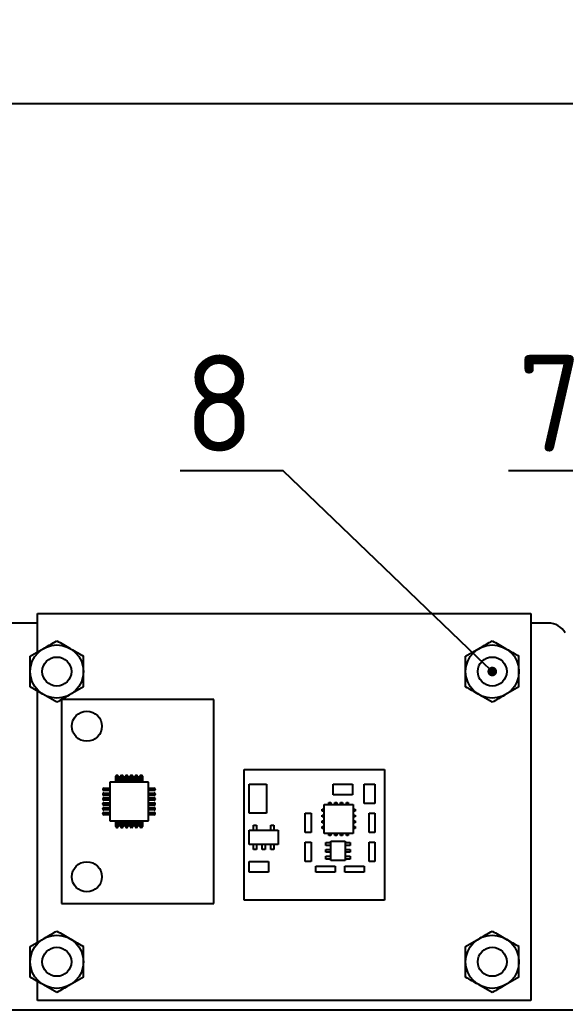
# Model space of a CAD drawing. Header units: millimetres. Extents: x 1005 to 1414, y 863 to 1244.
# Drawn here: x 1095.8 to 1152.2, y 1141.3 to 1243.6 of the extents above; entities that cross this region are included whole.
import ezdxf
from ezdxf import colors
from ezdxf.entities.mleader import LeaderData, LeaderLine
from ezdxf.math import Vec2, Vec3

# ---------------------------------------------------------------- set-up
doc = ezdxf.new("R2010")
doc.units = ezdxf.units.MM
doc.layers.add('Nét mảnh', color=130, linetype='Continuous', lineweight=13)
doc.styles.add('MtXpl_TCVN_7284', font='')
doc.styles.get('MtXpl_TCVN_7284').set_extended_font_data('TCVN 7284')
doc.dimstyles.new('ISO-25$0', dxfattribs={"dimtxt": 4.375, "dimasz": 2.5, "dimexe": 1.25, "dimexo": 0.625, "dimtad": 1, "dimtxsty": 'Standard', "dimblk": 'OPEN30', "dimcen": 2.5, "dimadec": 0, "dimazin": 0, "dimtfac": 1, "dimtmove": 0, "dimatfit": 3, "dimldrblk": 'OPEN30', "dimfxl": 1, "dimarcsym": 0})

# ---------------------------------------------------------------- blocks, each defined once
blk = doc.blocks.new('_Dot')
at = {"color": 0, "linetype": 'ByBlock', "lineweight": -2}
blk.add_line((-0.5, 0), (-1, 0), dxfattribs=at)
at = {"color": 0, "linetype": 'ByBlock', "const_width": 0.5}
blk.add_lwpolyline([(-0.25, 0, 1), (0.25, 0, 1)], format="xyb", close=True, dxfattribs=at)
blk = doc.blocks.new('_Open30')
at = {"color": 0, "linetype": 'ByBlock', "lineweight": -2}
for p, q in [((-1, 0.268), (0, 0)), ((0, 0), (-1, -0.268)), ((0, 0), (-1, 0))]:
    blk.add_line(p, q, dxfattribs=at)
blk = doc.blocks.new('*D32')
at = {"layer": 'Defpoints', "color": 0, "transparency": 16777216}
for p in [(1362.65, 1234.99), (1042.65, 1161.29), (1362.65, 1161.29)]:
    blk.add_point(p, dxfattribs=at)
at = {"layer": 'Nét mảnh', "color": 0, "lineweight": -2, "transparency": 16777216}
for p, q in [((1042.65, 1162.54), (1042.65, 1237.49)), ((1362.65, 1162.54), (1362.65, 1237.49)), ((1047.65, 1234.99), (1357.65, 1234.99))]:
    blk.add_line(p, q, dxfattribs=at)
at = {"layer": 'Nét mảnh', "color": 0, "lineweight": -2, "transparency": 16777216, "xscale": 5, "yscale": 5, "zscale": 5, "rotation": 180}
blk.add_blockref('_Open30', (1042.65, 1234.99), dxfattribs=at)
at = {"layer": 'Nét mảnh', "color": 0, "lineweight": -2, "transparency": 16777216, "xscale": 5, "yscale": 5, "zscale": 5}
blk.add_blockref('_Open30', (1362.65, 1234.99), dxfattribs=at)
at = {"layer": 'Nét mảnh', "color": 0, "transparency": 16777216, "insert": (1202.65, 1239.04), "char_height": 7, "attachment_point": 5}
blk.add_mtext('{\\fTCVN 7284|b0|i0|c0|p34;\\H0.8x;320}', dxfattribs=at)

msp = doc.modelspace()

# ---------------------------------------------------------------- linework, layer by layer
at = {"color": 18, "linetype": 'Continuous', "lineweight": 25, "true_color": 0x000000}
for p, q in [((1097.648, 1178.306), (1097.648, 1182.285)), ((1097.648, 1182.285), (1148.648, 1182.285)), ((1148.648, 1182.285), (1148.648, 1142.285)), ((1097.648, 1181.285), (1094.648, 1181.285)), ((1150.452, 1181.285), (1148.648, 1181.285)), ((1096.898, 1177.873), (1098.273, 1178.667)), ((1141.898, 1177.873), (1143.273, 1178.667)), ((1097.648, 1148.306), (1097.648, 1174.264)), ((1102.398, 1174.697), (1101.023, 1173.904)), ((1147.398, 1174.697), (1146.023, 1173.904)), ((1099.648, 1173.11), (1098.273, 1173.904)), ((1100.116, 1173.407), (1100.116, 1152.3)), ((1115.864, 1173.407), (1100.116, 1173.407)), ((1115.864, 1152.3), (1115.864, 1173.407)), ((1144.648, 1173.11), (1143.273, 1173.904)), ((1119.018, 1152.653), (1119.018, 1166.153)), ((1119.018, 1166.153), (1133.518, 1166.153)), ((1133.518, 1166.153), (1133.518, 1152.653)), ((1105.116, 1164.854), (1105.116, 1160.854)), ((1109.116, 1164.854), (1105.116, 1164.854)), ((1105.741, 1164.854), (1105.741, 1165.454)), ((1105.991, 1165.354), (1105.741, 1165.354)), ((1105.841, 1165.554), (1105.841, 1164.854)), ((1105.841, 1165.554), (1105.891, 1165.554)), ((1105.891, 1164.854), (1105.891, 1165.554)), ((1105.991, 1165.454), (1105.991, 1164.854)), ((1106.241, 1164.854), (1106.241, 1165.454)), ((1106.491, 1165.354), (1106.241, 1165.354)), ((1106.341, 1165.554), (1106.391, 1165.554)), ((1106.341, 1165.554), (1106.341, 1164.854)), ((1106.391, 1164.854), (1106.391, 1165.554)), ((1106.491, 1165.454), (1106.491, 1164.854)), ((1106.741, 1164.854), (1106.741, 1165.454)), ((1106.991, 1165.354), (1106.741, 1165.354)), ((1106.841, 1165.554), (1106.891, 1165.554)), ((1106.841, 1165.554), (1106.841, 1164.854)), ((1106.891, 1164.854), (1106.891, 1165.554)), ((1106.991, 1165.454), (1106.991, 1164.854)), ((1107.241, 1164.854), (1107.241, 1165.454)), ((1107.491, 1165.354), (1107.241, 1165.354)), ((1107.391, 1165.554), (1107.341, 1165.554)), ((1107.341, 1165.554), (1107.341, 1164.854)), ((1107.391, 1164.854), (1107.391, 1165.554)), ((1107.491, 1165.454), (1107.491, 1164.854)), ((1107.741, 1164.854), (1107.741, 1165.454)), ((1107.991, 1165.354), (1107.741, 1165.354)), ((1107.891, 1165.554), (1107.841, 1165.554)), ((1107.841, 1165.554), (1107.841, 1164.854)), ((1107.891, 1164.854), (1107.891, 1165.554)), ((1107.991, 1165.454), (1107.991, 1164.854)), ((1108.241, 1164.854), (1108.241, 1165.454)), ((1108.491, 1165.354), (1108.241, 1165.354)), ((1108.391, 1165.554), (1108.341, 1165.554)), ((1108.341, 1165.554), (1108.341, 1164.854)), ((1108.391, 1164.854), (1108.391, 1165.554)), ((1108.491, 1165.454), (1108.491, 1164.854)), ((1109.116, 1160.854), (1109.116, 1164.854)), ((1105.116, 1164.129), (1104.416, 1164.129)), ((1104.416, 1164.129), (1104.416, 1164.079)), ((1104.416, 1164.079), (1105.116, 1164.079)), ((1104.516, 1164.229), (1105.116, 1164.229)), ((1105.116, 1163.979), (1104.516, 1163.979)), ((1104.516, 1163.729), (1105.116, 1163.729)), ((1104.616, 1164.229), (1104.616, 1163.979)), ((1104.616, 1163.729), (1104.616, 1163.479)), ((1109.116, 1164.229), (1109.716, 1164.229)), ((1109.816, 1164.129), (1109.116, 1164.129)), ((1109.116, 1164.079), (1109.816, 1164.079)), ((1109.716, 1163.979), (1109.116, 1163.979)), ((1109.116, 1163.729), (1109.716, 1163.729)), ((1109.616, 1163.979), (1109.616, 1164.229)), ((1109.616, 1163.479), (1109.616, 1163.729)), ((1109.816, 1164.129), (1109.816, 1164.079)), ((1119.518, 1161.653), (1119.518, 1164.653)), ((1119.518, 1164.653), (1121.318, 1164.653)), ((1121.318, 1164.653), (1121.318, 1161.653)), ((1128.195, 1164.653), (1130.195, 1164.653)), ((1128.195, 1163.553), (1128.195, 1164.653)), ((1130.195, 1164.653), (1130.195, 1163.553)), ((1131.418, 1164.653), (1132.518, 1164.653)), ((1131.418, 1162.653), (1131.418, 1164.653)), ((1132.518, 1164.653), (1132.518, 1162.653)), ((1105.116, 1163.629), (1104.416, 1163.629)), ((1104.416, 1163.629), (1104.416, 1163.579)), ((1104.416, 1163.579), (1105.116, 1163.579)), ((1104.416, 1163.129), (1104.416, 1163.079)), ((1105.116, 1163.129), (1104.416, 1163.129)), ((1104.416, 1163.079), (1105.116, 1163.079)), ((1105.116, 1163.479), (1104.516, 1163.479)), ((1104.516, 1163.229), (1105.116, 1163.229)), ((1105.116, 1162.979), (1104.516, 1162.979)), ((1104.516, 1162.729), (1105.116, 1162.729)), ((1104.616, 1163.229), (1104.616, 1162.979)), ((1104.616, 1162.729), (1104.616, 1162.479)), ((1109.816, 1163.629), (1109.116, 1163.629)), ((1109.116, 1163.579), (1109.816, 1163.579)), ((1109.716, 1163.479), (1109.116, 1163.479)), ((1109.116, 1163.229), (1109.716, 1163.229)), ((1109.816, 1163.129), (1109.116, 1163.129)), ((1109.116, 1163.079), (1109.816, 1163.079)), ((1109.716, 1162.979), (1109.116, 1162.979)), ((1109.116, 1162.729), (1109.716, 1162.729)), ((1109.616, 1162.979), (1109.616, 1163.229)), ((1109.616, 1162.479), (1109.616, 1162.729)), ((1109.816, 1163.629), (1109.816, 1163.579)), ((1109.816, 1163.129), (1109.816, 1163.079)), ((1127.768, 1162.753), (1127.968, 1162.753)), ((1127.768, 1162.553), (1127.768, 1162.753)), ((1127.968, 1162.753), (1127.968, 1162.553)), ((1130.195, 1163.553), (1128.195, 1163.553)), ((1128.368, 1162.753), (1128.568, 1162.753)), ((1128.368, 1162.553), (1128.368, 1162.753)), ((1128.568, 1162.753), (1128.568, 1162.553)), ((1128.968, 1162.553), (1128.968, 1162.753)), ((1128.968, 1162.753), (1129.168, 1162.753)), ((1129.168, 1162.753), (1129.168, 1162.553)), ((1129.568, 1162.553), (1129.568, 1162.753)), ((1129.568, 1162.753), (1129.768, 1162.753)), ((1129.768, 1162.753), (1129.768, 1162.553)), ((1105.116, 1162.629), (1104.416, 1162.629)), ((1104.416, 1162.579), (1104.416, 1162.629)), ((1104.416, 1162.579), (1105.116, 1162.579)), ((1105.116, 1162.129), (1104.416, 1162.129)), ((1104.416, 1162.079), (1104.416, 1162.129)), ((1104.416, 1162.079), (1105.116, 1162.079)), ((1105.116, 1162.479), (1104.516, 1162.479)), ((1104.516, 1162.229), (1105.116, 1162.229)), ((1105.116, 1161.979), (1104.516, 1161.979)), ((1104.516, 1161.729), (1105.116, 1161.729)), ((1104.616, 1162.229), (1104.616, 1161.979)), ((1104.616, 1161.729), (1104.616, 1161.479)), ((1109.816, 1162.629), (1109.116, 1162.629)), ((1109.116, 1162.579), (1109.816, 1162.579)), ((1109.716, 1162.479), (1109.116, 1162.479)), ((1109.116, 1162.229), (1109.716, 1162.229)), ((1109.816, 1162.129), (1109.116, 1162.129)), ((1109.116, 1162.079), (1109.816, 1162.079)), ((1109.716, 1161.979), (1109.116, 1161.979)), ((1109.116, 1161.729), (1109.716, 1161.729)), ((1109.616, 1161.979), (1109.616, 1162.229)), ((1109.616, 1161.479), (1109.616, 1161.729)), ((1109.816, 1162.579), (1109.816, 1162.629)), ((1109.816, 1162.079), (1109.816, 1162.129)), ((1127.068, 1161.853), (1127.068, 1162.053)), ((1127.068, 1162.053), (1127.268, 1162.053)), ((1127.268, 1161.853), (1127.068, 1161.853)), ((1127.268, 1159.553), (1127.268, 1162.553)), ((1127.268, 1162.553), (1130.268, 1162.553)), ((1130.268, 1162.553), (1130.268, 1159.553)), ((1130.268, 1162.053), (1130.468, 1162.053)), ((1130.468, 1161.853), (1130.268, 1161.853)), ((1130.468, 1162.053), (1130.468, 1161.853)), ((1132.518, 1162.653), (1131.418, 1162.653)), ((1105.116, 1161.629), (1104.416, 1161.629)), ((1104.416, 1161.579), (1104.416, 1161.629)), ((1104.416, 1161.579), (1105.116, 1161.579)), ((1105.116, 1161.479), (1104.516, 1161.479)), ((1105.116, 1160.854), (1109.116, 1160.854)), ((1105.741, 1160.254), (1105.741, 1160.854)), ((1105.841, 1160.854), (1105.841, 1160.154)), ((1105.891, 1160.154), (1105.891, 1160.854)), ((1105.991, 1160.854), (1105.991, 1160.254)), ((1106.241, 1160.254), (1106.241, 1160.854)), ((1106.341, 1160.854), (1106.341, 1160.154)), ((1106.391, 1160.154), (1106.391, 1160.854)), ((1106.491, 1160.854), (1106.491, 1160.254)), ((1106.741, 1160.254), (1106.741, 1160.854)), ((1106.841, 1160.854), (1106.841, 1160.154)), ((1106.891, 1160.154), (1106.891, 1160.854)), ((1106.991, 1160.854), (1106.991, 1160.254)), ((1107.241, 1160.254), (1107.241, 1160.854)), ((1107.341, 1160.854), (1107.341, 1160.154)), ((1107.391, 1160.154), (1107.391, 1160.854)), ((1107.491, 1160.854), (1107.491, 1160.254)), ((1107.741, 1160.254), (1107.741, 1160.854)), ((1107.841, 1160.854), (1107.841, 1160.154)), ((1107.891, 1160.154), (1107.891, 1160.854)), ((1107.991, 1160.854), (1107.991, 1160.254)), ((1108.241, 1160.254), (1108.241, 1160.854)), ((1108.341, 1160.854), (1108.341, 1160.154)), ((1108.391, 1160.154), (1108.391, 1160.854)), ((1108.491, 1160.854), (1108.491, 1160.254)), ((1109.816, 1161.629), (1109.116, 1161.629)), ((1109.116, 1161.579), (1109.816, 1161.579)), ((1109.716, 1161.479), (1109.116, 1161.479)), ((1109.816, 1161.579), (1109.816, 1161.629)), ((1121.318, 1161.653), (1119.518, 1161.653)), ((1125.318, 1159.653), (1125.318, 1161.653)), ((1125.318, 1161.653), (1125.918, 1161.653)), ((1125.918, 1161.653), (1125.918, 1159.653)), ((1127.068, 1161.253), (1127.068, 1161.453)), ((1127.068, 1161.453), (1127.268, 1161.453)), ((1127.268, 1161.253), (1127.068, 1161.253)), ((1127.068, 1160.653), (1127.068, 1160.853)), ((1127.068, 1160.853), (1127.268, 1160.853)), ((1130.268, 1161.453), (1130.468, 1161.453)), ((1130.468, 1161.253), (1130.268, 1161.253)), ((1130.268, 1160.853), (1130.468, 1160.853)), ((1130.468, 1161.453), (1130.468, 1161.253)), ((1130.468, 1160.853), (1130.468, 1160.653)), ((1131.918, 1161.653), (1132.518, 1161.653)), ((1131.918, 1159.653), (1131.918, 1161.653)), ((1132.518, 1161.653), (1132.518, 1159.653)), ((1105.741, 1160.354), (1105.991, 1160.354)), ((1105.841, 1160.154), (1105.891, 1160.154)), ((1106.241, 1160.354), (1106.491, 1160.354)), ((1106.341, 1160.154), (1106.391, 1160.154)), ((1106.741, 1160.354), (1106.991, 1160.354)), ((1106.841, 1160.154), (1106.891, 1160.154)), ((1107.241, 1160.354), (1107.491, 1160.354)), ((1107.391, 1160.154), (1107.341, 1160.154)), ((1107.741, 1160.354), (1107.991, 1160.354)), ((1107.891, 1160.154), (1107.841, 1160.154)), ((1108.241, 1160.354), (1108.491, 1160.354)), ((1108.391, 1160.154), (1108.341, 1160.154)), ((1119.518, 1159.903), (1122.518, 1159.903)), ((1119.518, 1158.403), (1119.518, 1159.903)), ((1119.968, 1160.403), (1120.268, 1160.403)), ((1119.968, 1159.903), (1119.968, 1160.403)), ((1120.268, 1160.403), (1120.268, 1159.903)), ((1121.768, 1160.403), (1122.068, 1160.403)), ((1121.768, 1159.903), (1121.768, 1160.403)), ((1122.068, 1160.403), (1122.068, 1159.903)), ((1122.518, 1159.903), (1122.518, 1158.403)), ((1125.918, 1159.653), (1125.318, 1159.653)), ((1127.268, 1160.653), (1127.068, 1160.653)), ((1127.068, 1160.253), (1127.268, 1160.253)), ((1127.068, 1160.053), (1127.068, 1160.253)), ((1127.268, 1160.053), (1127.068, 1160.053)), ((1130.468, 1160.653), (1130.268, 1160.653)), ((1130.268, 1160.253), (1130.468, 1160.253)), ((1130.468, 1160.053), (1130.268, 1160.053)), ((1130.468, 1160.253), (1130.468, 1160.053)), ((1132.518, 1159.653), (1131.918, 1159.653)), ((1125.318, 1158.653), (1125.918, 1158.653)), ((1125.318, 1156.653), (1125.318, 1158.653)), ((1125.918, 1158.653), (1125.918, 1156.653)), ((1130.268, 1159.553), (1127.268, 1159.553)), ((1127.768, 1159.353), (1127.768, 1159.553)), ((1127.968, 1159.353), (1127.768, 1159.353)), ((1127.957, 1156.753), (1127.957, 1158.753)), ((1127.957, 1158.753), (1129.457, 1158.753)), ((1127.968, 1159.553), (1127.968, 1159.353)), ((1128.368, 1159.353), (1128.368, 1159.553)), ((1128.568, 1159.353), (1128.368, 1159.353)), ((1128.568, 1159.553), (1128.568, 1159.353)), ((1128.968, 1159.353), (1128.968, 1159.553)), ((1129.168, 1159.353), (1128.968, 1159.353)), ((1129.168, 1159.553), (1129.168, 1159.353)), ((1129.457, 1158.753), (1129.457, 1156.753)), ((1129.568, 1159.353), (1129.568, 1159.553)), ((1129.768, 1159.353), (1129.568, 1159.353)), ((1129.768, 1159.553), (1129.768, 1159.353)), ((1131.918, 1156.653), (1131.918, 1158.653)), ((1131.918, 1158.653), (1132.518, 1158.653)), ((1132.518, 1158.653), (1132.518, 1156.653)), ((1122.518, 1158.403), (1119.518, 1158.403)), ((1119.968, 1157.903), (1119.968, 1158.403)), ((1120.268, 1157.903), (1119.968, 1157.903)), ((1120.268, 1158.403), (1120.268, 1157.903)), ((1120.868, 1157.903), (1120.868, 1158.403)), ((1121.168, 1157.903), (1120.868, 1157.903)), ((1121.168, 1158.403), (1121.168, 1157.903)), ((1121.768, 1157.903), (1121.768, 1158.403)), ((1122.068, 1157.903), (1121.768, 1157.903)), ((1122.068, 1158.403), (1122.068, 1157.903)), ((1127.457, 1158.303), (1127.457, 1158.603)), ((1127.457, 1158.603), (1127.957, 1158.603)), ((1127.957, 1158.303), (1127.457, 1158.303)), ((1127.457, 1157.603), (1127.457, 1157.903)), ((1127.457, 1157.903), (1127.957, 1157.903)), ((1127.957, 1157.603), (1127.457, 1157.603)), ((1129.457, 1158.603), (1129.957, 1158.603)), ((1129.957, 1158.303), (1129.457, 1158.303)), ((1129.457, 1157.903), (1129.957, 1157.903)), ((1129.957, 1157.603), (1129.457, 1157.603)), ((1129.957, 1158.603), (1129.957, 1158.303)), ((1129.957, 1157.903), (1129.957, 1157.603)), ((1119.518, 1155.553), (1119.518, 1156.653)), ((1119.518, 1156.653), (1121.518, 1156.653)), ((1121.518, 1156.653), (1121.518, 1155.553)), ((1125.918, 1156.653), (1125.318, 1156.653)), ((1127.457, 1156.903), (1127.457, 1157.203)), ((1127.457, 1157.203), (1127.957, 1157.203)), ((1127.957, 1156.903), (1127.457, 1156.903)), ((1129.457, 1156.753), (1127.957, 1156.753)), ((1129.457, 1157.203), (1129.957, 1157.203)), ((1129.957, 1156.903), (1129.457, 1156.903)), ((1129.957, 1157.203), (1129.957, 1156.903)), ((1132.518, 1156.653), (1131.918, 1156.653)), ((1121.518, 1155.553), (1119.518, 1155.553)), ((1126.418, 1155.553), (1126.418, 1156.153)), ((1126.418, 1156.153), (1128.418, 1156.153)), ((1128.418, 1155.553), (1126.418, 1155.553)), ((1128.418, 1156.153), (1128.418, 1155.553)), ((1129.418, 1155.553), (1129.418, 1156.153)), ((1129.418, 1156.153), (1131.418, 1156.153)), ((1131.418, 1155.553), (1129.418, 1155.553)), ((1131.418, 1156.153), (1131.418, 1155.553)), ((1133.518, 1152.653), (1119.018, 1152.653)), ((1100.116, 1152.3), (1115.864, 1152.3)), ((1096.898, 1147.873), (1098.273, 1148.667)), ((1141.898, 1147.873), (1143.273, 1148.667)), ((1102.398, 1144.697), (1101.023, 1143.904)), ((1147.398, 1144.697), (1146.023, 1143.904)), ((1097.648, 1142.285), (1097.648, 1144.264)), ((1099.648, 1143.11), (1098.273, 1143.904)), ((1144.648, 1143.11), (1143.273, 1143.904)), ((1148.648, 1142.285), (1097.648, 1142.285)), ((1177.507, 1141.285), (1094.648, 1141.285))]:
    msp.add_line(p, q, dxfattribs=at)
for centre, radius in [((1099.648, 1176.285), 2.75), ((1144.648, 1176.285), 2.75), ((1099.648, 1176.285), 1.5), ((1144.648, 1176.285), 1.5), ((1102.752, 1170.633), 1.556), ((1102.752, 1155.075), 1.556), ((1099.648, 1146.285), 2.75), ((1144.648, 1146.285), 2.75), ((1099.648, 1146.285), 1.5), ((1144.648, 1146.285), 1.5)]:
    msp.add_circle(centre, radius, dxfattribs=at)
for centre, radius, start, end in [((1150.452, 1179.285), 2, 30, 90), ((1105.841, 1165.454), 0.1, 90, 180), ((1105.891, 1165.454), 0.1, 0, 90), ((1106.341, 1165.454), 0.1, 90, 180), ((1106.391, 1165.454), 0.1, 0, 90), ((1106.841, 1165.454), 0.1, 90, 180), ((1106.891, 1165.454), 0.1, 0, 90), ((1107.341, 1165.454), 0.1, 90, 180), ((1107.391, 1165.454), 0.1, 0, 90), ((1107.841, 1165.454), 0.1, 90, 180), ((1107.891, 1165.454), 0.1, 0, 90), ((1108.341, 1165.454), 0.1, 90, 180), ((1108.391, 1165.454), 0.1, 0, 90), ((1104.516, 1164.129), 0.1, 90, 180), ((1104.516, 1164.079), 0.1, 180, 270), ((1104.516, 1163.629), 0.1, 90, 180), ((1109.716, 1164.129), 0.1, 0, 90), ((1109.716, 1164.079), 0.1, 270, 0), ((1109.716, 1163.629), 0.1, 0, 90), ((1104.516, 1163.579), 0.1, 180, 270), ((1104.516, 1163.129), 0.1, 90, 180), ((1104.516, 1163.079), 0.1, 180, 270), ((1104.516, 1162.629), 0.1, 90, 180), ((1109.716, 1163.579), 0.1, 270, 0), ((1109.716, 1163.129), 0.1, 0, 90), ((1109.716, 1163.079), 0.1, 270, 0), ((1109.716, 1162.629), 0.1, 0, 90), ((1104.516, 1162.579), 0.1, 180, 270), ((1104.516, 1162.129), 0.1, 90, 180), ((1104.516, 1162.079), 0.1, 180, 270), ((1104.516, 1161.629), 0.1, 90, 180), ((1109.716, 1162.579), 0.1, 270, 0), ((1109.716, 1162.129), 0.1, 0, 90), ((1109.716, 1162.079), 0.1, 270, 0), ((1109.716, 1161.629), 0.1, 0, 90), ((1104.516, 1161.579), 0.1, 180, 270), ((1109.716, 1161.579), 0.1, 270, 0), ((1105.841, 1160.254), 0.1, 180, 270), ((1105.891, 1160.254), 0.1, 270, 0), ((1106.341, 1160.254), 0.1, 180, 270), ((1106.391, 1160.254), 0.1, 270, 0), ((1106.841, 1160.254), 0.1, 180, 270), ((1106.891, 1160.254), 0.1, 270, 0), ((1107.341, 1160.254), 0.1, 180, 270), ((1107.391, 1160.254), 0.1, 270, 0), ((1107.841, 1160.254), 0.1, 180, 270), ((1107.891, 1160.254), 0.1, 270, 0), ((1108.341, 1160.254), 0.1, 180, 270), ((1108.391, 1160.254), 0.1, 270, 0)]:
    msp.add_arc(centre, radius, start, end, dxfattribs=at)
for points, knots in [([(1098.273, 1178.667), (1098.306, 1178.686), (1098.77, 1178.954), (1099.225, 1179.216), (1099.648, 1179.461)], [0, 0, 0, 0, 0.0701503, 1, 1, 1, 1]), ([(1099.648, 1179.461), (1099.871, 1179.332), (1100.322, 1179.071), (1100.788, 1178.802), (1101.023, 1178.667)], [0, 0, 0, 0, 0.495458, 1, 1, 1, 1]), ([(1143.273, 1178.667), (1143.306, 1178.686), (1143.77, 1178.954), (1144.225, 1179.216), (1144.648, 1179.461)], [0, 0, 0, 0, 0.0701503, 1, 1, 1, 1]), ([(1144.648, 1179.461), (1144.871, 1179.332), (1145.322, 1179.071), (1145.788, 1178.802), (1146.023, 1178.667)], [0, 0, 0, 0, 0.495458, 1, 1, 1, 1]), ([(1101.023, 1178.667), (1101.056, 1178.648), (1101.52, 1178.38), (1101.975, 1178.117), (1102.398, 1177.873)], [0, 0, 0, 0, 0.0701503, 1, 1, 1, 1]), ([(1146.023, 1178.667), (1146.056, 1178.648), (1146.52, 1178.38), (1146.975, 1178.117), (1147.398, 1177.873)], [0, 0, 0, 0, 0.0701503, 1, 1, 1, 1]), ([(1096.898, 1176.285), (1096.898, 1176.43), (1096.898, 1176.967), (1096.898, 1177.49), (1096.898, 1177.873)], [0, 0, 0, 0, 0.2686336, 1, 1, 1, 1]), ([(1102.398, 1176.285), (1102.398, 1176.43), (1102.398, 1176.967), (1102.398, 1177.49), (1102.398, 1177.873)], [0, 0, 0, 0, 0.2686336, 1, 1, 1, 1]), ([(1141.898, 1176.285), (1141.898, 1176.43), (1141.898, 1176.967), (1141.898, 1177.49), (1141.898, 1177.873)], [0, 0, 0, 0, 0.2686336, 1, 1, 1, 1]), ([(1147.398, 1176.285), (1147.398, 1176.43), (1147.398, 1176.967), (1147.398, 1177.49), (1147.398, 1177.873)], [0, 0, 0, 0, 0.2686336, 1, 1, 1, 1]), ([(1096.898, 1174.697), (1096.898, 1174.831), (1096.898, 1175.348), (1096.898, 1175.886), (1096.898, 1176.285)], [0, 0, 0, 0, 0.2575513, 1, 1, 1, 1]), ([(1102.398, 1174.697), (1102.398, 1174.831), (1102.398, 1175.348), (1102.398, 1175.886), (1102.398, 1176.285)], [0, 0, 0, 0, 0.2575513, 1, 1, 1, 1]), ([(1141.898, 1174.697), (1141.898, 1174.831), (1141.898, 1175.348), (1141.898, 1175.886), (1141.898, 1176.285)], [0, 0, 0, 0, 0.2575513, 1, 1, 1, 1]), ([(1147.398, 1174.697), (1147.398, 1174.831), (1147.398, 1175.348), (1147.398, 1175.886), (1147.398, 1176.285)], [0, 0, 0, 0, 0.2575513, 1, 1, 1, 1]), ([(1098.273, 1173.904), (1098.24, 1173.922), (1097.776, 1174.19), (1097.321, 1174.453), (1096.898, 1174.697)], [0, 0, 0, 0, 0.0701503, 1, 1, 1, 1]), ([(1143.273, 1173.904), (1143.24, 1173.922), (1142.776, 1174.19), (1142.321, 1174.453), (1141.898, 1174.697)], [0, 0, 0, 0, 0.0701503, 1, 1, 1, 1]), ([(1101.023, 1173.904), (1100.99, 1173.885), (1100.526, 1173.617), (1100.071, 1173.354), (1099.648, 1173.11)], [0, 0, 0, 0, 0.0701503, 1, 1, 1, 1]), ([(1146.023, 1173.904), (1145.99, 1173.885), (1145.526, 1173.617), (1145.071, 1173.354), (1144.648, 1173.11)], [0, 0, 0, 0, 0.0701503, 1, 1, 1, 1]), ([(1098.273, 1148.667), (1098.306, 1148.686), (1098.77, 1148.954), (1099.225, 1149.216), (1099.648, 1149.461)], [0, 0, 0, 0, 0.0701503, 1, 1, 1, 1]), ([(1099.648, 1149.461), (1099.871, 1149.332), (1100.322, 1149.071), (1100.788, 1148.802), (1101.023, 1148.667)], [0, 0, 0, 0, 0.495458, 1, 1, 1, 1]), ([(1143.273, 1148.667), (1143.306, 1148.686), (1143.77, 1148.954), (1144.225, 1149.216), (1144.648, 1149.461)], [0, 0, 0, 0, 0.0701503, 1, 1, 1, 1]), ([(1144.648, 1149.461), (1144.871, 1149.332), (1145.322, 1149.071), (1145.788, 1148.802), (1146.023, 1148.667)], [0, 0, 0, 0, 0.49545796, 1, 1, 1, 1]), ([(1101.023, 1148.667), (1101.056, 1148.648), (1101.52, 1148.38), (1101.975, 1148.117), (1102.398, 1147.873)], [0, 0, 0, 0, 0.0701503, 1, 1, 1, 1]), ([(1146.023, 1148.667), (1146.056, 1148.648), (1146.52, 1148.38), (1146.975, 1148.117), (1147.398, 1147.873)], [0, 0, 0, 0, 0.0701503, 1, 1, 1, 1]), ([(1096.898, 1146.285), (1096.898, 1146.43), (1096.898, 1146.967), (1096.898, 1147.49), (1096.898, 1147.873)], [0, 0, 0, 0, 0.2686336, 1, 1, 1, 1]), ([(1102.398, 1146.285), (1102.398, 1146.43), (1102.398, 1146.967), (1102.398, 1147.49), (1102.398, 1147.873)], [0, 0, 0, 0, 0.26863361, 1, 1, 1, 1]), ([(1141.898, 1146.285), (1141.898, 1146.43), (1141.898, 1146.967), (1141.898, 1147.49), (1141.898, 1147.873)], [0, 0, 0, 0, 0.2686336, 1, 1, 1, 1]), ([(1147.398, 1146.285), (1147.398, 1146.43), (1147.398, 1146.967), (1147.398, 1147.49), (1147.398, 1147.873)], [0, 0, 0, 0, 0.26863361, 1, 1, 1, 1]), ([(1096.898, 1144.697), (1096.898, 1144.831), (1096.898, 1145.348), (1096.898, 1145.886), (1096.898, 1146.285)], [0, 0, 0, 0, 0.2575513, 1, 1, 1, 1]), ([(1102.398, 1144.697), (1102.398, 1144.831), (1102.398, 1145.348), (1102.398, 1145.886), (1102.398, 1146.285)], [0, 0, 0, 0, 0.2575513, 1, 1, 1, 1]), ([(1141.898, 1144.697), (1141.898, 1144.831), (1141.898, 1145.348), (1141.898, 1145.886), (1141.898, 1146.285)], [0, 0, 0, 0, 0.2575513, 1, 1, 1, 1]), ([(1147.398, 1144.697), (1147.398, 1144.831), (1147.398, 1145.348), (1147.398, 1145.886), (1147.398, 1146.285)], [0, 0, 0, 0, 0.2575513, 1, 1, 1, 1]), ([(1098.273, 1143.904), (1098.24, 1143.922), (1097.776, 1144.19), (1097.321, 1144.453), (1096.898, 1144.697)], [0, 0, 0, 0, 0.0701503, 1, 1, 1, 1]), ([(1143.273, 1143.904), (1143.24, 1143.922), (1142.776, 1144.19), (1142.321, 1144.453), (1141.898, 1144.697)], [0, 0, 0, 0, 0.0701503, 1, 1, 1, 1]), ([(1101.023, 1143.904), (1100.99, 1143.885), (1100.526, 1143.617), (1100.071, 1143.354), (1099.648, 1143.11)], [0, 0, 0, 0, 0.0701503, 1, 1, 1, 1]), ([(1146.023, 1143.904), (1145.99, 1143.885), (1145.526, 1143.617), (1145.071, 1143.354), (1144.648, 1143.11)], [0, 0, 0, 0, 0.0701503, 1, 1, 1, 1])]:
    msp.add_open_spline(points, degree=3, knots=knots, dxfattribs=at)

# ---------------------------------------------------------------- dimensions: what is measured, and where the dimension line sits
at = {"layer": 'Nét mảnh', "color": 18, "true_color": 0x000000}
dim = msp.add_linear_dim(base=(1362.648, 1234.992), p1=(1042.648, 1161.285), p2=(1362.648, 1161.285), text='{\\fTCVN 7284|b0|i0|c0|p34;\\H0.8x;<>}', dimstyle='ISO-25$0', override={"dimscale": 2, "dimtxt": 3.5}, dxfattribs=at)
dim.commit()
dim.dimension.update_dxf_attribs({"geometry": '*D32', "text_midpoint": (1202.648, 1239.042)})

# ---------------------------------------------------------------- leaders
ml = msp.add_multileader_mtext('Standard', dxfattribs=at)
ml.set_content('8', color=(0, 0, 0), style='MtXpl_TCVN_7284')
ml.set_leader_properties()
ml.set_arrow_properties(name='DOT')
ml.build(insert=Vec2(0, 0))
ml.multileader.update_dxf_attribs({"text_left_attachment_type": 5, "text_right_attachment_type": 5, "dogleg_length": 3, "arrow_head_size": 1})
ctx = ml.context
ctx.base_point, ctx.char_height, ctx.arrow_head_size, ctx.landing_gap_size, ctx.plane_origin = Vec3(1115.05, 1197.016), 10, 1, 0, Vec3(1132.928, 1175.857)
ctx.left_attachment, ctx.right_attachment, ctx.text_align_type = 5, 5, 2
notes = []
notes.append((ctx, [(1, (1, 1, 0), (1123.05, 1197.016), (-1, 0), 3, [(0, [(1144.648, 1176.285)], 0, [])])]))
ctx.mtext.insert, ctx.mtext.alignment, ctx.mtext.flow_direction = Vec3(1120.05, 1209.016), 3, 5
ml = msp.add_multileader_mtext('Standard', dxfattribs=at)
ml.set_content('7', color=(0, 0, 0), style='MtXpl_TCVN_7284')
ml.set_leader_properties()
ml.set_arrow_properties(name='DOT')
ml.build(insert=Vec2(0, 0))
ml.multileader.update_dxf_attribs({"text_left_attachment_type": 5, "text_right_attachment_type": 5, "dogleg_length": 3, "arrow_head_size": 1})
ctx = ml.context
ctx.base_point, ctx.char_height, ctx.arrow_head_size, ctx.landing_gap_size, ctx.plane_origin = Vec3(1148.967, 1197.016), 10, 1, 0, Vec3(1156.862, 1155.44)
ctx.left_attachment, ctx.right_attachment, ctx.text_align_type = 5, 5, 2
notes.append((ctx, [(1, (1, 1, 0), (1156.967, 1197.016), (-1, 0), 3, [(0, [(1166.005, 1155.183)], 0, [])])]))
ctx.mtext.insert, ctx.mtext.alignment, ctx.mtext.flow_direction = Vec3(1153.967, 1209.016), 3, 5
for ctx, leaders in notes:
    for number, flags, end, landing, length, lines in leaders:
        leader = LeaderData()
        leader.index, (leader.has_last_leader_line, leader.has_dogleg_vector, leader.attachment_direction) = number, flags
        leader.last_leader_point, leader.dogleg_vector, leader.dogleg_length = Vec3(end), Vec3(landing), length
        for number, points, colour, breaks in lines:
            line = LeaderLine()
            line.index, line.vertices, line.color, line.breaks = number, Vec3.list(points), colors.encode_raw_color(colour), breaks
            leader.lines.append(line)
        ctx.leaders.append(leader)

doc.saveas('drawing.dxf')
